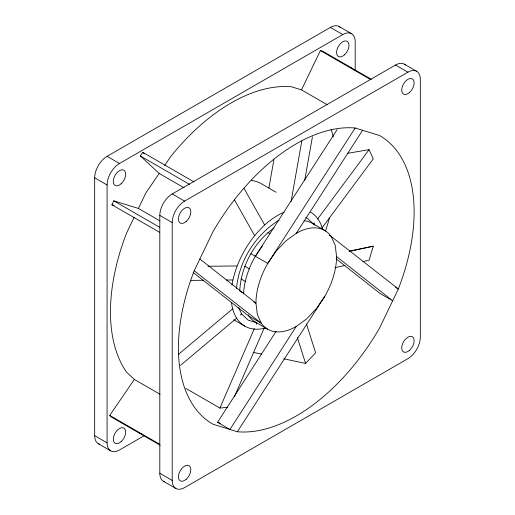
<?xml version="1.0" encoding="UTF-8"?>
<svg xmlns="http://www.w3.org/2000/svg" width="515" height="515" viewBox="0 0 515 515"><rect width="100%" height="100%" fill="white"/><g stroke="black" fill="none" stroke-linecap="round" stroke-linejoin="round"><path stroke-width="0.77" d="M236.507 288.503C238.947 261.42 254.861 235.773 277.656 221.038L279.098 220.426M273.98 228.036C253.863 242.301 240.969 266.442 239.739 291.033L243.872 293.421M268.888 187.969L273.903 159.676M291.091 201.52L301.816 140.994M304.758 180.089L312.425 136.855M349.724 251.024L373.266 246.183L369.107 260.184L362.869 261.556M185.902 388.445L219.905 408.073L254.288 328.699M256.193 324.289L256.831 322.821L248.204 320.156L241.587 314.015L238.703 307.648M234.409 396.788L264.33 327.701M159.785 232.407L111.916 204.77L113.809 200.837L138.413 208.433L159.914 220.851M134.138 217.336L126.639 232.947A170.645 98.526 -60 0 0 126.639 372.281L134.338 379.42L160.011 394.239M138.413 208.433L145.816 193.016L159.193 173.446L140.312 155.929L142.771 152.331L194.11 181.969M194.207 270.768L212.933 231.769A166.667 96.228 -60 0 1 355.196 128.01L379.6 135.542A166.667 96.228 -60 0 1 398.327 288.999L379.6 327.997A166.667 96.228 -60 0 1 237.344 431.757L212.933 424.218A166.667 96.228 -60 0 1 194.207 270.768L261.35 323.317A57.017 32.921 -60 0 0 296.267 326.439L306.702 318.824L316.429 308.562L324.778 296.344A57.017 32.921 -60 0 0 336.585 256.605L335.214 245.346L331.184 236.443L329.117 235.252M164.703 165.379L170.806 156.451A170.645 98.526 -60 0 1 291.471 86.784L301.507 89.88L320.388 50.567L322.847 51.326L371.463 79.4M193.202 272.525L248.945 316.159L261.35 323.317L257.326 314.414L255.949 303.161A57.017 32.921 -60 0 1 267.755 263.423L276.111 251.204L285.831 240.936L296.267 233.327L362.573 130.289M296.267 326.439L229.96 429.478L217.555 422.313L276.059 331.396M243.589 293.833A57.017 32.921 -60 0 1 255.35 256.258L337.132 129.606M355.196 128.01L267.755 263.423L250.844 253.657M237.344 431.757L324.778 296.344M160.242 445.25L111.62 417.176L109.734 415.425L134.338 379.42M255.35 256.258L262.386 245.97M314.691 222.976L313.732 224.263L307.114 218.122L305.678 217.678M317.549 219.12L369.107 149.653L373.266 158.852L321.714 228.312M283.668 358.781L305.582 363.416L315.631 352.814L306.451 323.89M178.763 354.133L232.535 308.929M180.482 365.386L236.694 318.122M240.363 315.045L241.587 314.015M99.53 444.226A17.542 10.126 -60 0 1 94.676 435.664L94.676 177.817A17.542 10.126 -60 0 1 107.081 156.335L330.379 27.411A17.542 10.126 -60 0 1 340.222 27.334M144.535 435.529L119.486 449.988A17.542 10.126 -60 0 1 107.081 442.823L107.081 184.982A17.542 10.126 -60 0 1 119.486 163.493L342.79 34.576A17.542 10.126 -60 0 1 355.196 41.734L355.196 70.652M164.658 481.828A17.542 10.126 -60 0 1 159.805 473.266L159.805 215.418A17.542 10.126 -60 0 1 172.21 193.936L395.514 65.012A17.542 10.126 -60 0 1 405.35 64.935M172.21 480.424L172.21 222.583A17.542 10.126 -60 0 1 184.621 201.095L407.919 72.177A17.542 10.126 -60 0 1 420.324 79.336L420.324 337.183A17.542 10.126 -60 0 1 407.919 358.665L184.621 487.589A17.542 10.126 -60 0 1 172.21 480.424L159.805 473.266M349.093 251.5L373.266 246.183M334.789 267.729L344.928 265.502M347.142 153.406L369.107 149.653M219.905 408.073L227.636 407.314M208.002 266.255L236.791 265.965M191.052 280.385L203.843 280.257M226.233 280.031L232.626 279.967M253.148 352.318L261.755 354.14M111.916 204.77L114.156 205.459M217.555 422.313L220.504 423.227M139.43 433.231L141.889 433.99M339.153 26.542L351.558 33.707M404.281 64.143L416.687 71.308M330.379 27.411L342.79 34.576M395.514 65.012L407.919 72.177M320.388 50.567L370.337 79.407M301.507 89.88L327.173 104.7M276.091 192.269L260.931 183.514A65.791 37.981 -60 0 0 251.294 180.54M312.373 223.343L324.778 230.501M395.572 287.409L398.327 288.999L331.184 236.443A57.017 32.921 -60 0 0 296.267 233.327M140.312 155.929L189.565 184.37M267.845 232.51L269.911 233.701M159.193 173.446L184.164 187.859M107.081 156.335L119.486 163.493M172.21 193.936L184.621 201.095M94.676 177.817L107.081 184.982M159.805 215.418L172.21 222.583M244.818 266.204L249.64 268.991M113.809 200.837L159.592 227.276M241.033 278.95L245.855 281.737M253.882 301.964L255.949 303.161L199.872 258.974M255.35 322.1L267.755 329.259M233.739 319.751L244.767 326.117M109.734 415.425L159.682 444.265M94.676 435.664L107.081 442.823M98.314 443.692L110.719 450.857M163.442 481.293L175.847 488.458M336.585 256.605L392.668 300.792L380.263 293.627L336.153 258.878M350.657 67.381L351.597 68.257M142.771 152.331L144.49 153.921M244.091 188.509L264.523 224.727M234.441 199.814L254.474 235.329M248.327 314.787L248.945 316.159A57.017 32.921 -60 0 0 256.734 322.821M297.374 337.537L305.582 363.416M304.017 220.761A57.017 32.921 -60 0 1 314.948 225.126M331.139 129.336A166.667 96.228 -60 0 1 333.289 137.022M329.349 218.199A166.667 96.228 -60 0 1 325.448 231.254M310.551 212.161A65.791 37.981 -60 0 1 322.596 229.291M265.618 327.978A65.791 37.981 -60 0 1 231.493 302.395M232.001 285.188A65.791 37.981 -60 0 1 284.087 212.225M186.224 479.253A8.774 5.066 -60 0 0 189.005 465.669A8.774 5.066 -60 0 0 178.628 474.869A8.774 5.066 -60 0 0 186.224 479.253M186.224 221.411A8.774 5.066 -60 0 0 189.005 207.822A8.774 5.066 -60 0 0 178.628 217.027A8.774 5.066 -60 0 0 186.224 221.411M409.522 350.335A8.774 5.066 -60 0 0 412.303 336.746A8.774 5.066 -60 0 0 401.925 345.951A8.774 5.066 -60 0 0 409.522 350.335M344.393 54.893A8.774 5.066 -60 0 0 347.174 41.303A8.774 5.066 -60 0 0 336.797 50.502A8.774 5.066 -60 0 0 344.393 54.893M121.096 183.81A8.774 5.066 -60 0 0 123.877 170.22A8.774 5.066 -60 0 0 113.5 179.426A8.774 5.066 -60 0 0 121.096 183.81M121.096 441.651A8.774 5.066 -60 0 0 123.877 428.068A8.774 5.066 -60 0 0 113.5 437.267A8.774 5.066 -60 0 0 121.096 441.651M409.522 92.494A8.774 5.066 -60 0 0 412.303 78.904A8.774 5.066 -60 0 0 401.925 88.104A8.774 5.066 -60 0 0 409.522 92.494"/></g></svg>
